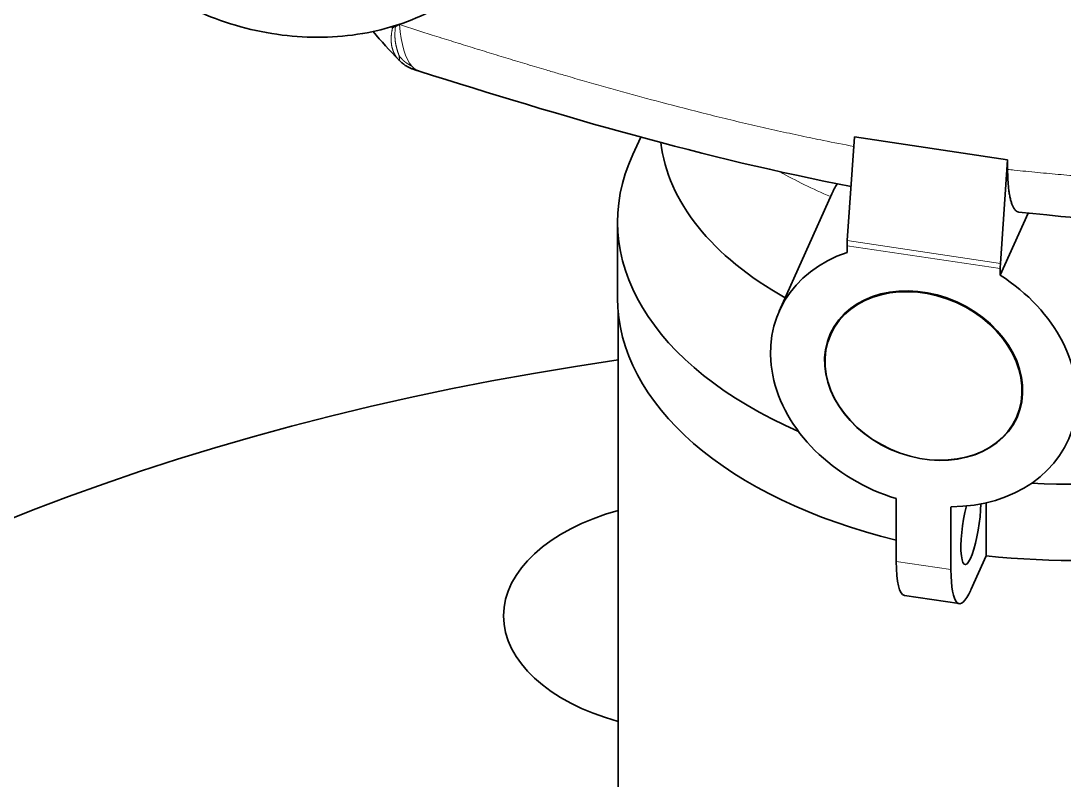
# Model space of a CAD drawing. Header units: millimetres. Extents: x 0 to 42050, y 0 to 29700.
# Drawn here: x 28568.85 to 28587.32, y 11992.42 to 12005.87 of the extents above; entities that cross this region are included whole.
import ezdxf

# ---------------------------------------------------------------- set-up
doc = ezdxf.new("R2010")
doc.units = ezdxf.units.MM
doc.header["$LTSCALE"] = 50
doc.layers.add('Visible', color=7, linetype='Continuous', lineweight=35)
doc.layers.add('Visible Narrow', color=7, linetype='Continuous', lineweight=18)

msp = doc.modelspace()

# ---------------------------------------------------------------- linework, layer by layer
at = {"layer": 'Visible'}
for p, q in [((28575.905, 12004.984), (28575.904, 12004.984)), ((28579.829, 12003.815), (28579.687, 12003.509)), ((28583.609, 12003.819), (28583.481, 12001.984)), ((28583.609, 12003.819), (28586.319, 12003.414)), ((28586.319, 12003.414), (28586.192, 12001.579)), ((28586.319, 12003.414), (28586.32, 12003.244)), ((28583.207, 12002.809), (28582.278, 12000.734)), ((28586.682, 12002.47), (28586.189, 12001.367)), ((28579.416, 12000.963), (28579.416, 12002.313)), ((28583.478, 12001.892), (28583.478, 12001.772)), ((28586.189, 12001.367), (28586.189, 12001.487)), ((28579.426, 12000.735), (28579.426, 11989.863)), ((28584.349, 11996.298), (28584.349, 11997.413)), ((28585.317, 11996.154), (28585.317, 11997.268)), ((28585.939, 11996.4), (28585.939, 11997.337)), ((28585.939, 11996.4), (28585.668, 11995.793)), ((28584.493, 11995.696), (28585.461, 11995.551))]:
    msp.add_line(p, q, dxfattribs=at)
at = {"layer": 'Visible', "color": 9, "true_color": 0xc0c0c0}
for major_axis, start_param, end_param in [((-3300, 0), 6.096202, 9.616876), ((3260, 0), 4.532673, 6.283185)]:
    msp.add_ellipse((26536.67, 12521.287), major_axis=major_axis, ratio=0.57735, start_param=start_param, end_param=end_param, dxfattribs=at)
at = {"layer": 'Visible'}
for centre, major_axis, ratio, start_param, end_param in [((28587.466, 12003.995), (-7.3, 0), 0.57735, 0.065218, 0.800605), ((28587.466, 12002.313), (-8.05, 0), 0.57735, 6.02289, 7.207681), ((28587.466, 12002.313), (8.05, 0), 0.57735, 4.622713, 6.3465), ((28583.578, 12002.115), (-0.059, -0.396), 0.204352, 5.081396, 5.343196), ((28584.833, 11999.59), (-2.556, 1.144), 0.790511, 5.576175, 8.014634), ((28586.289, 12001.711), (-0.059, -0.396), 0.204352, 5.081396, 5.343196), ((28584.833, 11999.59), (2.556, -1.144), 0.790511, 5.23211, 7.67057), ((28587.466, 12000.963), (-8.05, 0), 0.57735, 0, 1.173196), ((28587.466, 12000.963), (8.05, 0), 0.57735, 4.521573, 6.283185), ((28587.468, 11981.391), (33, 0), 0.57735, 1.816979, 7.607799), ((28585.668, 11996.936), (-0.103, -0.692), 0.204352, 4.220535, 8.467336), ((28580.998, 11995.333), (-3.6, 0), 0.57735, 5.164203, 7.402168), ((28584.7, 11997.081), (-0.207, -1.385), 0.204352, 5.343196, 6.283185), ((28585.668, 11996.936), (-0.207, -1.385), 0.204352, 5.343196, 6.913992)]:
    msp.add_ellipse(centre, major_axis=major_axis, ratio=ratio, start_param=start_param, end_param=end_param, dxfattribs=at)
for centre, major_axis in [((28584.833, 11999.59), (-1.653, 0.74)), ((28584.831, 11999.584), (-1.643, 0.736))]:
    msp.add_ellipse(centre, major_axis=major_axis, ratio=0.790511, dxfattribs=at)
for points, knots in [([(28577.799, 12007.792), (28577.635, 12007.425), (28577.406, 12007.088), (28576.845, 12006.501), (28576.511, 12006.255), (28575.757, 12005.861), (28575.334, 12005.724), (28574.431, 12005.57), (28573.95, 12005.564), (28572.983, 12005.686), (28572.497, 12005.821), (28571.575, 12006.22), (28571.14, 12006.486), (28570.368, 12007.128), (28570.03, 12007.503), (28569.503, 12008.325), (28569.308, 12008.77), (28569.097, 12009.669), (28569.068, 12010.12), (28569.169, 12010.903), (28569.262, 12011.238), (28569.402, 12011.551)], [0.340187, 0.340187, 0.340187, 0.340187, 0.614361, 0.614361, 0.898611, 0.898611, 1.207991, 1.207991, 1.544043, 1.544043, 1.895366, 1.895366, 2.250804, 2.250804, 2.602778, 2.602778, 2.939586, 2.939586, 3.247387, 3.247387, 3.48178, 3.48178, 3.48178, 3.48178]), ([(28575.567, 12005.159), (28575.562, 12005.164), (28575.556, 12005.17), (28575.548, 12005.178), (28575.545, 12005.181), (28575.543, 12005.183)], [0, 0, 0, 0, 0.006075561, 0.006075561, 0.008732761, 0.008732761, 0.008732761, 0.008732761]), ([(28575.904, 12004.984), (28575.9, 12004.985), (28575.895, 12004.987), (28575.885, 12004.99), (28575.881, 12004.991), (28575.871, 12004.994), (28575.866, 12004.995), (28575.856, 12004.999), (28575.849, 12005.001), (28575.833, 12005.006), (28575.823, 12005.009), (28575.795, 12005.019), (28575.778, 12005.025), (28575.728, 12005.046), (28575.698, 12005.061), (28575.653, 12005.089), (28575.636, 12005.101), (28575.611, 12005.12), (28575.603, 12005.126), (28575.586, 12005.141), (28575.578, 12005.149), (28575.567, 12005.159)], [0, 0, 0, 0, 0.0044991, 0.0044991, 0.0082742, 0.0082742, 0.0118941, 0.0118941, 0.0169981, 0.0169981, 0.0256218, 0.0256218, 0.0428658, 0.0428658, 0.0786919, 0.0786919, 0.1024646, 0.1024646, 0.1144029, 0.1144029, 0.1265365, 0.1265365, 0.1265365, 0.1265365]), ([(28586.32, 12003.244), (28586.32, 12003.224), (28586.32, 12003.205), (28586.32, 12003.186), (28586.321, 12003.167), (28586.321, 12003.148), (28586.322, 12003.13), (28586.322, 12003.111), (28586.323, 12003.093), (28586.324, 12003.076), (28586.325, 12003.058), (28586.326, 12003.041), (28586.327, 12003.024), (28586.328, 12003.007), (28586.329, 12002.99), (28586.331, 12002.974), (28586.332, 12002.957), (28586.334, 12002.941), (28586.335, 12002.926), (28586.337, 12002.91), (28586.339, 12002.895), (28586.34, 12002.88), (28586.342, 12002.865), (28586.344, 12002.851), (28586.346, 12002.837), (28586.348, 12002.823), (28586.351, 12002.809), (28586.353, 12002.796), (28586.355, 12002.782), (28586.358, 12002.769), (28586.36, 12002.757), (28586.363, 12002.745), (28586.366, 12002.733), (28586.368, 12002.721), (28586.371, 12002.709), (28586.374, 12002.698), (28586.377, 12002.687), (28586.38, 12002.677), (28586.383, 12002.666), (28586.386, 12002.656), (28586.389, 12002.647), (28586.392, 12002.637), (28586.396, 12002.628), (28586.402, 12002.61), (28586.41, 12002.593), (28586.417, 12002.579), (28586.421, 12002.571), (28586.425, 12002.564), (28586.429, 12002.558), (28586.433, 12002.551), (28586.437, 12002.545), (28586.441, 12002.539), (28586.445, 12002.534), (28586.449, 12002.529), (28586.453, 12002.524), (28586.458, 12002.519), (28586.462, 12002.515), (28586.466, 12002.511), (28586.471, 12002.507), (28586.475, 12002.504), (28586.48, 12002.501), (28586.484, 12002.498), (28586.489, 12002.496), (28586.494, 12002.494), (28586.499, 12002.492), (28586.503, 12002.49), (28586.508, 12002.49), (28586.51, 12002.489), (28586.513, 12002.489), (28586.515, 12002.488)], [0, 0, 0, 0, 0.181843, 0.181843, 0.181843, 0.36381, 0.36381, 0.36381, 0.545725, 0.545725, 0.545725, 0.727591, 0.727591, 0.727591, 0.909954, 0.909954, 0.909954, 1.092785, 1.092785, 1.092785, 1.275972, 1.275972, 1.275972, 1.459385, 1.459385, 1.459385, 1.642874, 1.642874, 1.642874, 1.82628, 1.82628, 1.82628, 2.009437, 2.009437, 2.009437, 2.19217, 2.19217, 2.19217, 2.374309, 2.374309, 2.374309, 2.556314, 2.556314, 2.556314, 2.921866, 2.921866, 2.921866, 3.105143, 3.105143, 3.105143, 3.288566, 3.288566, 3.288566, 3.471991, 3.471991, 3.471991, 3.65528, 3.65528, 3.65528, 3.838299, 3.838299, 3.838299, 4.020924, 4.020924, 4.020924, 4.203041, 4.203041, 4.203041, 4.285114, 4.285114, 4.285114, 4.285114]), ([(28583.308, 12002.988), (28583.305, 12002.984), (28583.301, 12002.979), (28583.298, 12002.974), (28583.29, 12002.963), (28583.282, 12002.951), (28583.274, 12002.938), (28583.267, 12002.925), (28583.259, 12002.912), (28583.251, 12002.898), (28583.244, 12002.885), (28583.236, 12002.871), (28583.229, 12002.856), (28583.222, 12002.841), (28583.214, 12002.826), (28583.207, 12002.81), (28583.207, 12002.81), (28583.207, 12002.809), (28583.207, 12002.809)], [5.125825, 5.125825, 5.125825, 5.125825, 5.2035507, 5.2035507, 5.2035507, 5.3956367, 5.3956367, 5.3956367, 5.5879101, 5.5879101, 5.5879101, 5.7801472, 5.7801472, 5.7801472, 5.9722048, 5.9722048, 5.9722048, 5.9756688, 5.9756688, 5.9756688, 5.9756688])]:
    msp.add_open_spline(points, degree=3, knots=knots, dxfattribs=at)
for points, degree in [([(28575.088, 12005.686), (28575.232, 12005.514), (28575.383, 12005.347), (28575.542, 12005.184)], 3), ([(28575.542, 12005.184), (28575.542, 12005.184), (28575.542, 12005.184), (28575.542, 12005.184), (28575.543, 12005.184), (28575.543, 12005.183), (28575.543, 12005.183)], 6), ([(28583.548, 12002.941), (28580.977, 12003.436), (28578.426, 12004.181), (28575.905, 12004.984)], 3), ([(28594.394, 12002.221), (28591.798, 12002.17), (28589.164, 12002.19), (28586.515, 12002.488)], 3)]:
    msp.add_open_spline(points, degree=degree, dxfattribs=at)
at = {"layer": 'Visible Narrow'}
for p, q in [((28575.432, 12005.775), (28575.432, 12005.749)), ((28575.553, 12005.813), (28575.553, 12005.809)), ((28583.478, 12001.892), (28586.189, 12001.487)), ((28583.481, 12001.984), (28586.192, 12001.579)), ((28584.349, 11996.298), (28585.317, 11996.154))]:
    msp.add_line(p, q, dxfattribs=at)
for centre, major_axis, ratio, start_param, end_param in [((28587.466, 12009.885), (14.005, 0), 0.57735, 3.67567, 3.678473), ((28584.967, 12029.886), (29.839, -13.192), 0.785442, 4.986227, 5.003232), ((28587.466, 12006.175), (7.3, 0), 0.57735, 3.924475, 4.085779)]:
    msp.add_ellipse(centre, major_axis=major_axis, ratio=ratio, start_param=start_param, end_param=end_param, dxfattribs=at)
for points, degree in [([(28575.432, 12005.749), (28575.404, 12005.631), (28575.395, 12005.52), (28575.405, 12005.418), (28575.434, 12005.326), (28575.48, 12005.248), (28575.542, 12005.184)], 6), ([(28575.483, 12005.772), (28575.473, 12005.767), (28575.463, 12005.763), (28575.454, 12005.759), (28575.446, 12005.755), (28575.438, 12005.752), (28575.432, 12005.749)], 6), ([(28575.552, 12005.252), (28575.523, 12005.32), (28575.5, 12005.398), (28575.482, 12005.471), (28575.47, 12005.542), (28575.468, 12005.631), (28575.483, 12005.772)], 6), ([(28575.553, 12005.809), (28575.54, 12005.801), (28575.528, 12005.794), (28575.516, 12005.788), (28575.505, 12005.782), (28575.494, 12005.777), (28575.483, 12005.772)], 6), ([(28575.775, 12005.071), (28575.657, 12005.2), (28575.583, 12005.453), (28575.553, 12005.809)], 3), ([(28575.552, 12005.252), (28575.552, 12005.228), (28575.552, 12005.207), (28575.553, 12005.19), (28575.555, 12005.177), (28575.559, 12005.167), (28575.567, 12005.159)], 6), ([(28575.552, 12005.252), (28575.582, 12005.213), (28575.616, 12005.176), (28575.647, 12005.147), (28575.678, 12005.125), (28575.716, 12005.104), (28575.775, 12005.071)], 6), ([(28575.904, 12004.984), (28575.88, 12004.991), (28575.857, 12005.002), (28575.835, 12005.015), (28575.814, 12005.031), (28575.794, 12005.049), (28575.775, 12005.071)], 6)]:
    msp.add_open_spline(points, degree=degree, dxfattribs=at)
for points, knots in [([(28575.553, 12005.809), (28575.747, 12005.746), (28575.94, 12005.685), (28576.246, 12005.588), (28576.358, 12005.553), (28576.582, 12005.482), (28576.694, 12005.447), (28576.919, 12005.378), (28577.031, 12005.343), (28577.255, 12005.274), (28577.367, 12005.24), (28577.592, 12005.172), (28577.704, 12005.138), (28577.929, 12005.071), (28578.041, 12005.037), (28578.19, 12004.993), (28578.227, 12004.982), (28578.263, 12004.972)], [118.110161, 118.110161, 118.110161, 118.110161, 119.653427, 119.653427, 120.544738, 120.544738, 121.436546, 121.436546, 122.328884, 122.328884, 123.221791, 123.221791, 124.115186, 124.115186, 125.009226, 125.009226, 125.300552, 125.300552, 125.300552, 125.300552]), ([(28578.263, 12004.972), (28578.339, 12004.949), (28578.415, 12004.927), (28578.603, 12004.872), (28578.716, 12004.84), (28578.941, 12004.775), (28579.054, 12004.743), (28579.279, 12004.68), (28579.392, 12004.648), (28579.731, 12004.554), (28579.957, 12004.493), (28580.457, 12004.36), (28580.732, 12004.289), (28581.145, 12004.186), (28581.283, 12004.152), (28581.559, 12004.086), (28581.697, 12004.053), (28581.973, 12003.989), (28582.111, 12003.958), (28582.387, 12003.897), (28582.525, 12003.867), (28582.796, 12003.809), (28582.928, 12003.782), (28583.061, 12003.755)], [125.300552, 125.300552, 125.300552, 125.300552, 125.903946, 125.903946, 126.79939, 126.79939, 127.69557, 127.69557, 128.592549, 128.592549, 130.389037, 130.389037, 132.576945, 132.576945, 133.672915, 133.672915, 134.770233, 134.770233, 135.86876, 135.86876, 136.968526, 136.968526, 138.022766, 138.022766, 138.022766, 138.022766]), ([(28586.32, 12003.244), (28586.358, 12003.24), (28586.397, 12003.235), (28586.574, 12003.216), (28586.712, 12003.202), (28586.989, 12003.175), (28587.127, 12003.163), (28587.404, 12003.139), (28587.542, 12003.127), (28587.818, 12003.106), (28587.956, 12003.096), (28588.232, 12003.078), (28588.37, 12003.07), (28588.645, 12003.054), (28588.783, 12003.046), (28589.195, 12003.026), (28589.47, 12003.015), (28589.971, 12002.999), (28590.197, 12002.992), (28590.535, 12002.985), (28590.648, 12002.983), (28590.873, 12002.979), (28590.985, 12002.978), (28591.21, 12002.975), (28591.323, 12002.974), (28591.548, 12002.972), (28591.66, 12002.972), (28591.885, 12002.971), (28591.997, 12002.971), (28592.222, 12002.971), (28592.334, 12002.972), (28592.558, 12002.973), (28592.67, 12002.974), (28592.894, 12002.976), (28593.006, 12002.977), (28593.23, 12002.979), (28593.342, 12002.981), (28593.566, 12002.984), (28593.678, 12002.986), (28593.984, 12002.992), (28594.177, 12002.996), (28594.371, 12003)], [86.215096, 86.215096, 86.215096, 86.215096, 86.522026, 86.522026, 87.623907, 87.623907, 88.724797, 88.724797, 89.824567, 89.824567, 90.9231, 90.9231, 92.020426, 92.020426, 93.116404, 93.116404, 95.304336, 95.304336, 97.100853, 97.100853, 97.997849, 97.997849, 98.894047, 98.894047, 99.789507, 99.789507, 100.684246, 100.684246, 101.578304, 101.578304, 102.471718, 102.471718, 103.364645, 103.364645, 104.257003, 104.257003, 105.148832, 105.148832, 106.040163, 106.040163, 107.583465, 107.583465, 107.583465, 107.583465])]:
    msp.add_open_spline(points, degree=3, knots=knots, dxfattribs=at)

doc.saveas('drawing.dxf')
